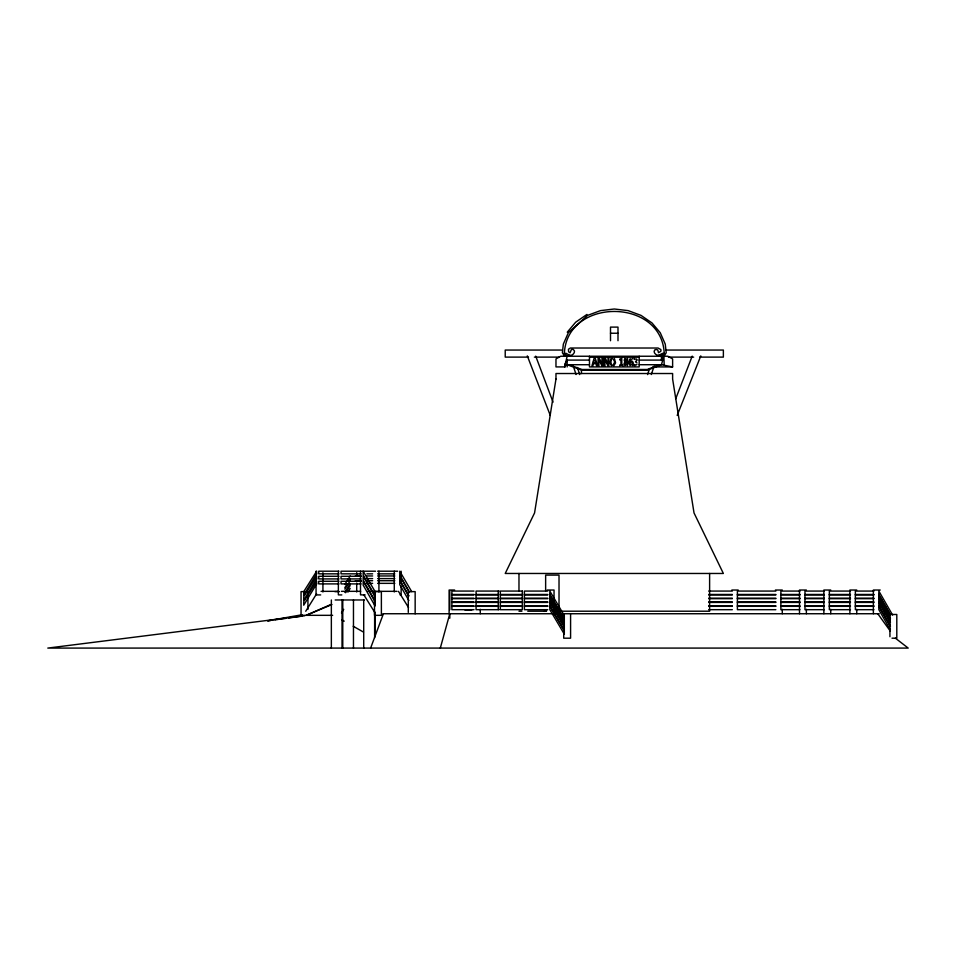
<?xml version="1.0" encoding="UTF-8"?>
<svg xmlns="http://www.w3.org/2000/svg" width="956" height="956" viewBox="0 0 956 956"><rect width="100%" height="100%" fill="white"/><g stroke="black" fill="none" stroke-linecap="round" stroke-linejoin="round"><path stroke-width="1.43" d="M564.363 353.385L566.215 353.385L569.668 355.333L569.668 356.241A6.274 6.142 0 0 1 566.526 355.501L564.363 353.385C566.896 297.483 661.695 297.483 664.241 353.385A11.639 11.376 0 0 1 658.935 356.23L658.935 355.262L662.365 353.385L664.241 353.385M629.908 361.476C629.191 358.572 633.087 359.755 632.705 358.082M636.959 360.197C635.86 361.44 634.402 361.834 636.875 362.551M440.31 648.084L449.798 613.74L449.798 618.221M592.828 365.813L593.425 363.686L595.935 363.686L596.532 365.813M594.345 360.412C591.178 363.746 598.193 363.746 595.014 360.412M591.943 365.742L594.166 358.118M567.159 356.241L564.638 366.913M647.582 374.585L649.447 368.908M651.311 374.525L654.155 366.04M370.617 648.084L383.416 613.74L553.261 613.74M675.593 399.07L692.204 356.134M677.183 415.418L700.796 355.883M637.007 364.093C636.553 366.495 633.242 362.933 633.995 365.503L634.82 365.837M589.482 360.089L567.159 360.089L564.638 364.714L589.482 364.714M620.994 358.608L619.739 359.157L619.739 359.922L620.934 359.922M344.865 587.629L347.148 583.865M348.665 581.356L350.183 578.846M344.865 592.385L350.183 583.614M347.912 592.123L350.183 588.37M305.741 611.254L316.591 593.819M341.483 612.927L343.73 609.331M344.865 584.415L350.183 576.002M344.865 589.183L350.183 580.77M345.63 592.732L350.183 585.526M639.182 360.089L661.421 360.089L666.224 352.728L665.245 344.1L660.249 332.736L651.98 322.937L641.01 315.384L628.152 310.628L614.302 309.003L600.452 310.628L587.582 315.384L568.342 332.736L563.347 344.1L562.379 352.704L564.638 356.241M630.135 358.679L629 362.396L630.028 365.586M624.734 358.512L624.232 360.555L625.128 361.738M567.243 332.21L575.715 322.172L586.936 314.44M611.004 358.548L609.844 362.886L611.505 365.706M632.346 365.562C634.593 363.937 632.573 359.241 629.908 361.404M627.363 365.61C628.785 362.957 627.554 361.225 627.59 358.488M383.416 613.74L381.396 615.329L381.372 591.621L374.501 591.621L374.501 615.329M625.128 361.667L624.017 363.639L624.889 365.61M613.883 365.718L615.568 362.886L614.421 358.548M544.263 611.422L546.485 610.263L546.485 611.207L527.772 611.207M330.824 604.527L306.207 615.329L331.947 604.527M659.556 364.714L647.26 369.494L581.81 369.494L569.083 364.714M267.752 620.803L302.072 614.756M267.859 620.898L270.811 620.48M275.244 619.858L278.208 619.452M281.16 619.034L285.605 618.424M288.557 618.006L301.869 616.154M304.833 615.7L47.8 648.084L908.2 648.084L895.402 638.19M569.668 355.333C572.62 356.146 576.468 351.509 573.409 349.573A2.545 2.486 0 0 0 571.353 349.573L570.099 352.752L568.629 351.82L568.426 349.275L570.326 348.02L658.075 348.02L660.799 349.549A2.175 2.127 0 0 1 660.716 351.354L658.493 352.716L657.788 349.992A2.999 2.928 0 0 0 654.669 349.992C652.793 352.453 656.234 355.775 658.935 355.262M610.502 333.238L617.994 333.238M561.614 350.051L505.222 350.051L505.222 357.114L528.525 357.114M666.105 350.051L723.369 350.051L723.369 357.114L699.601 357.114M534.356 357.114L559.117 357.114M668.411 357.114L693.662 357.114M589.482 357.209L639.182 357.209M639.182 364.714L661.421 364.714L672.618 366.913L672.618 358.918L667.862 356.241L560.73 356.241L555.974 358.918L555.974 366.913L565.307 366.913M620.934 364.965L619.739 364.965L619.739 365.813M621.782 364.965L622.953 364.965L622.953 365.813M652.888 366.913L672.618 366.913M338.974 571.21L318.73 571.21L318.73 573.839L338.974 573.839M375.541 571.21L341.041 571.21L341.041 573.839L361.093 573.839M377.62 571.21L397.672 571.21M366.865 573.839L372.649 573.839M377.62 573.839L394.804 573.839M355.297 575.966L361.081 575.966M366.865 575.966L372.649 575.966M377.62 575.966L394.804 575.966M338.974 576.277L318.73 576.277L318.73 578.918L338.974 578.918M361.093 576.277L341.041 576.277L341.041 578.918L361.093 578.918M366.865 578.607L372.649 578.607M377.62 578.607L394.804 578.607M355.297 580.722L361.081 580.722M366.865 580.722L372.649 580.722M377.62 580.722L394.804 580.722M338.974 581.272L318.73 581.272L318.73 583.901L338.974 583.901M361.093 581.272L341.041 581.272L341.041 583.901L361.093 583.901M366.865 583.351L372.649 583.351M377.62 583.351L394.804 583.351M454.638 590.031L449.105 590.031L449.105 613.74M547.155 590.031L554.038 590.031L554.038 613.74M731.842 590.031L738.211 590.031M775.4 590.031L782.283 590.031M806.362 590.031L799.491 590.031L799.491 613.74M830.74 590.031L823.869 590.031L823.869 613.74M856.755 590.031L849.884 590.031L849.884 613.74M880.237 590.031L873.366 590.031L873.366 613.74M473.997 591.071L451.877 591.071L451.877 609.677L473.997 609.677M499.08 591.071L476.076 591.071L476.076 609.677L499.08 609.677M547.764 591.071L524.39 591.071L524.39 609.677L547.764 609.677M708.695 591.071L732.332 591.071M775.842 591.071L737.399 591.071L737.399 609.677L775.842 609.677M799.957 591.071L780.873 591.071L780.873 609.677L799.957 609.677M824.287 591.071L804.964 591.071L804.964 609.677L824.287 609.677M850.458 591.071L829.342 591.071L829.342 609.677L850.458 609.677M873.915 591.071L855.357 591.071L855.357 609.677L873.915 609.677M321.049 591.334L338.711 591.334M341.411 591.334L360.651 591.334M367.917 591.334L396.979 591.334M304.653 591.621L301.056 591.621L301.056 615.329M334.827 591.621L339.308 591.621M410.363 591.621L415.155 591.621L415.155 613.848M451.877 594.465L473.997 594.465M476.076 594.465L498.255 594.465M500.335 594.465L522.311 594.465M524.39 594.465L547.764 594.465M708.695 594.465L732.332 594.465M737.399 594.465L775.842 594.465M780.873 594.465L799.957 594.465M804.964 594.465L824.287 594.465M829.342 594.465L850.458 594.465M855.357 594.465L873.915 594.465M317.081 594.919L320.69 594.919M339.404 594.919L341.806 594.919M361.535 594.919L365.132 594.919M400.11 594.919L401.15 594.919L401.15 586.028M451.877 594.943L473.997 594.943M476.076 594.943L498.255 594.943M500.335 594.943L522.311 594.943M524.39 594.943L547.764 594.943M708.695 594.943L732.332 594.943M737.399 594.943L775.842 594.943M780.873 594.943L799.957 594.943M804.964 594.943L824.287 594.943M829.342 594.943L850.458 594.943M855.357 594.943L873.915 594.943M451.877 598.205L473.997 598.205M476.076 598.205L498.255 598.205M500.335 598.205L522.311 598.205M524.39 598.205L547.764 598.205M708.695 598.205L732.332 598.205M737.399 598.205L775.842 598.205M780.873 598.205L799.957 598.205M804.964 598.205L824.287 598.205M829.342 598.205L850.458 598.205M855.357 598.205L873.915 598.205M451.877 598.671L473.997 598.671M476.076 598.671L498.255 598.671M500.335 598.671L522.311 598.671M524.39 598.671L547.764 598.671M708.695 598.671L732.332 598.671M737.399 598.671L775.842 598.671M780.873 598.671L799.957 598.671M804.964 598.671L824.287 598.671M829.342 598.671L850.458 598.671M855.357 598.671L873.915 598.671M335.174 599.974L364.439 599.974M451.877 601.886L473.997 601.886M476.076 601.886L498.255 601.886M500.335 601.886L522.311 601.886M524.39 601.886L547.764 601.886M708.695 601.886L732.332 601.886M737.399 601.886L775.842 601.886M780.873 601.886L799.957 601.886M804.964 601.886L824.287 601.886M829.342 601.886L850.458 601.886M855.357 601.886L873.915 601.886M451.877 602.423L473.997 602.423M476.076 602.423L498.255 602.423M500.335 602.423L522.311 602.423M524.39 602.423L547.764 602.423M708.695 602.423L732.332 602.423M737.399 602.423L775.842 602.423M780.873 602.423L799.957 602.423M804.964 602.423L824.287 602.423M829.342 602.423L850.458 602.423M855.357 602.423L873.915 602.423M451.877 605.877L473.997 605.877M476.076 605.877L498.255 605.877M500.335 605.877L522.311 605.877M524.39 605.877L547.764 605.877M708.695 605.877L732.332 605.877M737.399 605.877L775.842 605.877M780.873 605.877L799.957 605.877M804.964 605.877L824.287 605.877M829.342 605.877L850.458 605.877M855.357 605.877L873.915 605.877M451.877 606.331L473.997 606.331M476.076 606.331L498.255 606.331M500.335 606.331L522.311 606.331M524.39 606.331L547.764 606.331M708.695 606.331L732.332 606.331M737.399 606.331L775.842 606.331M780.873 606.331L799.957 606.331M804.964 606.331L824.287 606.331M829.342 606.331L850.458 606.331M855.357 606.331L873.915 606.331M708.695 609.677L732.332 609.677M464.819 609.904L471.917 609.904M518.977 611.207L521.904 611.207M560.288 611.207L709.615 611.207L709.615 573.469M556.237 613.74L879.197 613.74M302.096 615.329L332.652 615.329M375.541 615.329L380.333 615.329M892.008 638.19L896.8 638.19L896.8 614.481L889.928 614.481L889.928 636.708M567.159 364.714L581.654 370.163L647.415 370.163L661.421 364.714L663.906 356.241L664.169 364.714M341.662 619.703L344.232 621.149M353.206 626.252L363.459 632.071M877.799 613.74L890.371 631.211M398.449 591.334L408.523 607.514M363.889 594.919L375.099 612.927M549.831 594.465L564.315 618.974M549.831 594.943L564.315 619.464M549.831 598.205L564.315 622.715M549.831 598.671L564.315 623.181M549.831 601.886L564.315 626.395M549.831 602.423L564.315 626.945M549.831 605.877L564.315 630.386M549.831 606.331L564.315 630.841M411.678 591.621L399.751 571.21L399.751 575.094L409.574 592.242M409.443 592.553L399.751 575.966L399.751 579.862L408.869 595.779M408.702 596.03L399.751 580.722L399.751 584.606L408.869 600.523M892.593 615.055L878.839 591.071L878.839 609.677L890.43 629.873M878.839 594.465L890.43 614.66M878.839 594.943L890.43 615.138M878.839 598.205L890.43 618.401M878.839 598.671L890.43 618.867M878.839 601.886L890.43 622.081M878.839 602.423L890.43 622.619M878.839 605.877L890.43 626.072M878.839 606.331L890.43 626.527M605.53 360.543L607.861 365.813M598.898 359.229L601.814 365.813M605.375 358.118L608.016 364.152L608.016 358.118M599.328 358.118L601.969 364.152L601.969 358.118M527.306 355.883L550.286 415.418M535.719 356.146L553.046 402.165M573.289 366.04L576.062 374.525M636.959 359.707C636.505 357.448 633.47 360.998 634.187 358.428M577.436 367.486L579.695 374.585M595.241 358.118L597.464 365.742M856.755 609.295L856.755 613.74M830.74 609.295L830.74 613.74M806.362 609.295L806.362 613.74M782.283 609.295L782.283 613.74M661.421 356.241L661.421 360.089M639.182 356.241L639.182 366.913L589.482 366.913L589.482 356.241M621.782 358.082L621.782 365.037M620.934 359.85L620.934 365.037M617.994 340.718L617.994 327.107L610.502 327.107L610.502 340.718M608.841 358.118L608.841 365.813M604.945 359.169L604.945 365.813M604.132 358.118L604.132 365.813M602.794 358.118L602.794 365.813M598.898 359.169L598.898 365.813M598.086 358.118L598.086 365.813M581.463 369.554L581.463 373.521M570.589 614.481L570.589 638.19L563.717 638.19L563.717 614.481M567.159 360.089L567.159 366.913M559.021 611.207L559.021 575.106L545.637 575.106L545.637 590.987M518.977 573.469L518.977 590.88M498.255 591.071L498.255 609.677M480.27 609.295L480.27 613.74M449.798 591.071L449.798 609.677M408.284 591.621L408.284 612.366M401.15 571.21L401.15 583.064M394.278 571.21L394.278 591.955M378.923 571.21L378.923 591.955M375.134 614.553L375.134 634.963M374.621 611.637L374.621 637.879M363.71 599.974L363.71 648.084M360.496 571.21L360.496 594.919M356.708 572.692L356.708 575.655M356.708 583.064L356.708 591.955M353.469 599.974L353.469 648.084M342.774 599.974L342.774 648.084M342.033 599.974L342.033 648.084M338.364 571.21L338.364 594.919M331.35 599.974L331.35 648.084M322.925 572.692L322.925 591.955M316.054 571.21L316.054 594.919M307.928 591.621L307.928 609.402M629.896 362.348C630.183 369.112 634.951 359.898 629.896 362.42M614.708 361.93C609.725 373.772 609.737 350.123 614.708 362.001M627.267 359.886C625.355 364.308 624.483 355.943 627.267 359.886M624.949 363.125C625.941 368.813 628.94 359.647 624.949 363.125M555.974 379.042L534.559 512.954L505.222 573.469L723.369 573.469L694.032 512.954L672.618 379.042L672.618 373.521L555.974 373.521L555.974 379.042M316.651 573.839L303.733 595.146L303.733 591.621L316.651 571.21L316.651 573.839M316.651 578.918L303.733 600.225L303.733 596.687L316.651 576.277L316.651 578.918M316.651 583.901L303.733 605.208L303.733 601.683L316.651 581.272L316.651 583.901M522.311 591.071L500.335 591.071L500.335 609.677L522.311 609.677L522.311 591.071M564.315 615.58L549.831 591.071L549.831 609.677L564.315 634.187L564.315 615.58M375.099 591.621L363.172 571.21L363.172 575.094L375.099 595.911L375.099 591.621M375.099 596.687L363.172 576.277L363.172 580.173L375.099 600.989L375.099 596.687M375.099 601.683L363.172 581.272L363.172 585.156L375.099 605.973L375.099 601.683"/></g></svg>
